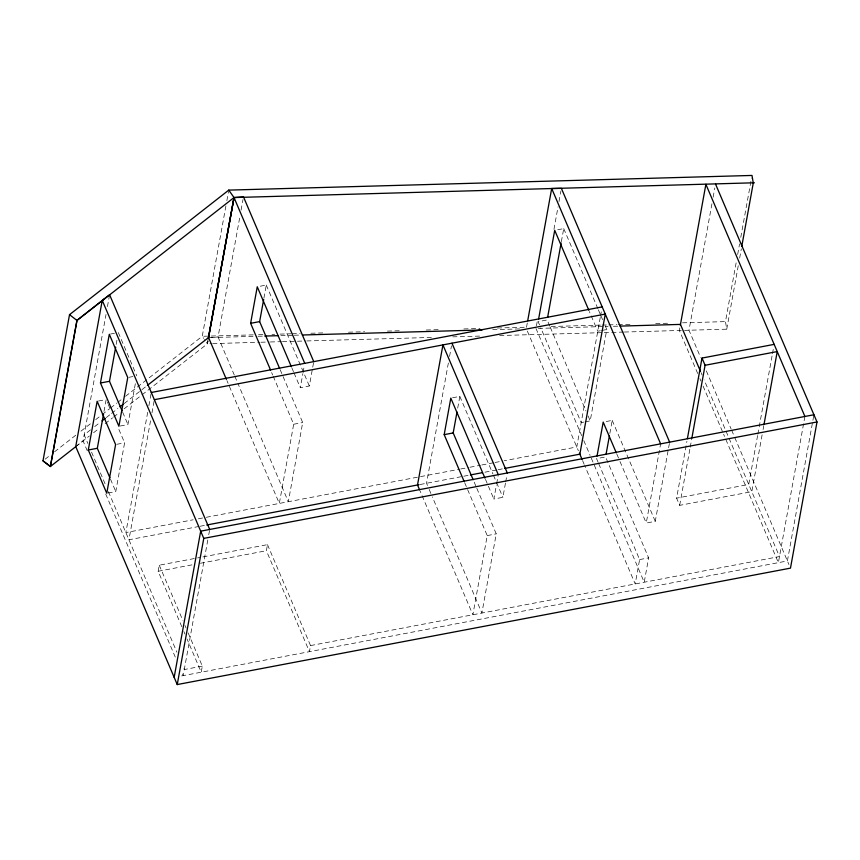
<?xml version="1.0" encoding="UTF-8"?>
<svg xmlns="http://www.w3.org/2000/svg" width="860" height="860" viewBox="0 0 860 860"><rect width="100%" height="100%" fill="white"/><g stroke="black" fill="none" stroke-linecap="round" stroke-linejoin="round"><path stroke-width="0.64" stroke-dasharray="4.3 3.22" d="M142.029 394.826L207.496 343.731L207.873 341.291M87.29 450.812L83.076 440.922L106.016 314.502M107.446 306.601L109.596 294.743M104.006 411.413L106.167 399.556L107.747 403.265M116.165 344.419L117.121 339.152M108.037 493.006L115.767 491.544L124.614 442.814L117.755 426.753M120.196 426.012L127.925 424.55L135.332 383.721M147.683 412.305L125.861 532.566L193.102 519.795M148.887 405.694L151.037 393.794M150.522 420.83L128.935 539.768L198.81 526.503M151.962 412.908L154.112 401.007M181.793 626.671L158.165 571.276L159.272 565.192L196.23 558.172M225.911 205.916L202.25 336.292L125.259 396.503M226.868 200.649L228.534 191.425M208.217 338.862L207.335 343.731L211.517 343.624M207.496 343.731L207.97 341.098M234.318 375.078L218.053 336.959L239.875 216.698M241.079 210.087L242.993 199.52M207.798 539.994L183.18 675.637L181.6 671.929M208.754 534.726L209.711 529.459M263.912 298.119L266.277 285.068L258.548 286.531M188.147 632.885L202.326 666.124L201.219 672.208L187.05 638.98M267.492 544.638L310.546 645.58L309.439 651.665L266.385 550.733L267.492 544.638L197.542 557.925M273.2 376.25L293.679 424.249L279.317 503.433L226.932 380.625M313.513 362.92L309.331 386L300.312 387.709L302.87 373.606M303.107 372.326L304.268 365.909M280.123 369.617L302.698 422.539L288.337 501.724L237.983 383.678M448.361 363.017L426.538 483.277L428.645 488.222M449.554 356.406L451.478 345.838M457.703 408.135L459.831 396.395L452.102 397.858M464.658 482.654L487.233 535.587L472.871 614.76L420.153 491.167M505.443 483.223L502.885 497.327L493.866 499.036L496.424 484.933M496.661 483.653L498.058 475.956M526.513 327.262L527.47 321.973M476.827 488.329L496.252 533.866L481.89 613.051L432.333 496.876M505.68 481.944L506.841 475.526M536.447 325.811L537.167 321.844M553.958 229.34L558.033 206.873M558.989 201.584L560.913 191.017M561.365 241.649L563.73 228.599L554.711 230.308M600.269 317.447L576.77 446.963L504.25 460.734M600.506 316.125L601.473 310.847M585.058 421.862L590.207 420.884L606.784 329.531L605.214 325.833M609.847 433.44L612.212 420.389L603.193 422.099M679.841 327.864L679.368 330.498L697.793 373.713M598.667 463.572L639.614 559.58L635.196 583.94L584.682 465.518M669.392 443.47L655.266 521.321L646.247 523.041L660.372 445.179M711.94 203.799L689 330.229L700.577 357.362M713.133 197.22L714.8 187.996M598.141 462.336L596.571 458.649L605.58 456.94L648.633 557.871L644.215 582.231L590.616 456.574M762.121 434.837L751.812 491.662L679.669 505.358L676.594 498.155L686.904 441.331M679.669 505.358L689.978 448.533M690.214 447.211L691.655 439.288M624.382 332.035L726.743 329.176L725.475 321.618L736.461 261.042M737.665 254.452L739.568 243.917M740.772 237.338L751.522 178.074M726.743 329.176L738.45 264.644M739.654 258.065L741.32 248.841M757.606 435.558L748.737 484.459L676.594 498.155M757.853 434.236L772.237 354.943M772.474 353.621L773.441 348.332M763.078 429.548L763.798 425.592M804.906 416.466L778.386 562.644L723.604 434.225M813.689 416.068L787.405 560.935L180.611 676.121M207.819 341.098L207.335 343.731L204.433 339.474M45.107 459.197L50.385 455.069M54.599 451.769L76.744 434.45M80.969 431.15L91.515 422.905M95.729 419.605L101.007 415.477M102.06 414.649L109.446 408.876M110.499 408.059L116.82 403.103M117.884 402.276L121.045 399.803M90.493 429.892L84.172 434.837L87.86 443.481M94.707 426.592L99.975 422.475M106.296 417.541L110.499 414.24M111.553 413.413L117.874 408.478M124.195 403.534L146.307 386.237M75.766 446.641L89.386 435.977M93.579 432.731L98.868 428.57M105.167 423.668L112.563 417.863M113.595 417.079L118.873 412.918M124.119 408.833L140.997 395.621M75.723 446.555L83.076 440.922M110.585 334.035L114.455 333.293M129.043 377.293L132.902 376.551M98.427 401.029L104.877 399.803M600.345 330.756L597.764 331.24L589.369 311.546M601.634 330.509L606.784 329.531M116.885 444.287L124.614 442.814M293.679 424.249L302.698 422.539M583.768 422.11L581.188 422.604L540.768 327.821M198.38 518.795L204.97 517.548M206.282 517.29L459.433 469.237M460.745 468.99L468.657 467.485M469.979 467.238L480.525 465.238M481.837 464.981L493.704 462.734M495.027 462.487L502.939 460.981M200.133 526.255L205.411 525.256M420.099 484.502L462.508 476.451M463.819 476.204L469.098 475.193M484.922 472.194L496.779 469.936M498.101 469.689L503.379 468.689M158.165 571.276L192.479 564.762M200.401 563.257L266.385 550.733M487.233 535.587L496.252 533.866M639.614 559.58L648.633 557.871M202.326 666.124L184.287 669.542L182.707 665.833M310.546 645.58L779.482 556.549L704.168 379.969M208.593 337.636L218.053 336.959M253.227 334.863L202.25 336.292L203.702 338.41M258.602 334.712L263.966 334.562M272.018 334.336L274.695 334.26M280.059 334.11L290.798 333.809M292.142 333.766L300.183 333.54M310.922 333.239L325.682 332.831M348.483 332.186L364.586 331.734M387.387 331.1L402.147 330.681M426.302 330.004L441.051 329.595M463.862 328.95L479.966 328.498M497.402 328.015L526.922 327.187M551.067 326.51L600.71 325.112M602.043 325.08L607.418 324.929M608.751 324.897L616.803 324.671M618.146 324.629L631.562 324.252M655.707 323.575L669.123 323.199M682.539 322.822L725.475 321.618M211.119 337.561L256.721 336.281M258.054 336.249L263.418 336.099M280.854 335.604L292.927 335.271M294.27 335.228L299.624 335.077M492.726 329.67L520.891 328.875M538.328 328.391L604.032 326.553M605.375 326.51L608.052 326.435M613.416 326.284L618.781 326.133M212.7 343.581L259.817 342.269M260.978 342.226L269.212 342M270.363 341.968L281.285 341.667M282.435 341.624L305.44 340.99M306.784 340.947L434.246 337.378M452.736 336.851L480.901 336.056M499.671 335.529L602.924 332.637M604.268 332.605L623.436 332.067M706.361 370.94L731.097 428.925M731.624 430.161L734.257 436.321M734.773 437.557L788.942 564.536M701.008 372.563L702.061 375.035M699.9 378.658L700.954 381.12M703.061 386.065L723.077 432.988M563.73 228.599L597.861 308.6M598.388 309.837L600.484 314.76M601.011 315.986L602.591 319.683M612.212 420.389L655.266 521.321M616.846 454.112L619.469 460.261M619.995 461.498L646.247 523.041M549.776 326.112L547.154 319.952L538.134 321.661L540.241 326.585M550.303 327.337L586.004 411.037M588.111 415.96L590.207 420.884M535.973 328.456L581.683 435.633M583.789 440.556L590.089 455.348M527.331 331.046L578.371 450.715M582.575 460.584L584.155 464.282M459.831 396.395L492.909 473.935M493.436 475.171L496.059 481.32M496.585 482.557L502.885 497.327M485.47 479.342L493.866 499.036M474.204 482.17L476.3 487.093M429.172 489.458L431.806 495.639M266.277 285.068L309.331 386M291.916 368.015L293.486 371.703M294.012 372.939L300.312 387.709M271.631 372.552L272.684 375.014M234.834 376.304L237.457 382.453M118.314 332.562L136.772 375.82M122.657 412.187L127.925 424.55M108.274 404.501L109.854 408.21M159.272 565.192L182.9 620.576M184.997 625.5L186.05 627.961M183.889 631.595L184.943 634.057M110.499 479.181L115.767 491.544M91.558 452.123L105.78 485.481M108.414 491.662L176.913 652.245M105.726 494.048L176.332 659.577"/><path stroke-width="1.29" d="M75.669 446.738L50.385 466.518L43 460.842L69.52 314.674L228.771 190.114L751.995 175.44L753.274 182.997L741.804 246.207M43 460.842L50.385 466.518L76.948 320.414L103.737 299.334M102.007 301.688L75.723 446.555L177.246 684.56L790.48 568.137L817 421.97L715.52 184.051M88.3 449.995L97.148 401.276L115.595 444.534L106.758 493.253L88.3 449.995L97.32 448.286L103.533 414.047M100.459 383.001L109.306 334.271L127.753 377.529L118.906 426.259L100.459 383.001L109.478 381.292L115.692 347.053M208.442 338.464L234.017 197.553L228.771 190.114M174.161 677.347L200.692 531.168L813.925 414.756M177.246 684.56L203.766 538.381L102.243 300.377L109.596 294.743L209.711 529.459M270.577 370.09L250.625 323.317L257.258 286.778L291.389 366.779M279.597 368.381L259.645 321.608L263.676 299.42M464.131 481.417L444.19 434.644L450.812 398.105L484.943 478.117M473.15 479.708L453.198 432.935L456.993 412.058M527.717 320.651L551.69 188.501L561.386 188.372L669.639 442.147M538.607 319.06L554.711 230.308L588.842 310.31M547.626 317.34L561.129 242.95M597.044 456.036L603.193 422.099L616.319 452.876M606.053 454.327L609.375 436.052M680.314 325.231L705.888 184.32L804.906 416.466M687.387 438.686L702.007 358.072L774.15 344.376M691.891 437.966L705.082 365.274L702.007 358.072M764.045 424.27L777.236 351.579L705.082 365.274M50.385 466.518L76.992 320.404L234.017 197.553L243.477 196.875L313.75 361.63M208.292 338.464L234.017 197.553L754.424 182.782M102.082 420.83L105.243 418.358M119.981 406.834L123.141 404.361M147.361 385.409L208.442 337.636L234.017 197.553L304.73 363.35M76.948 320.414L69.52 314.674M250.625 323.317L259.645 321.608M151.285 392.483L602.193 306.88M154.359 399.685L605.268 314.083L579.844 454.177L504.691 468.442M444.19 434.644L453.198 432.935M206.722 525.009L418.992 484.707M470.409 474.946L482.277 472.699M203.766 538.381L817 421.97M264.762 336.056L278.178 335.679M302.312 335.002L481.998 329.971M620.125 326.101L680.464 324.403L700.481 371.327M551.69 188.501L660.62 443.857M579.425 453.177L582.048 459.347M451.952 343.194L507.303 472.968M498.284 474.677L442.932 344.903L417.519 484.986L419.626 489.931M208.593 337.636L226.406 379.4M109.478 381.292L122.131 410.951M97.32 448.286L109.972 477.945"/></g></svg>
